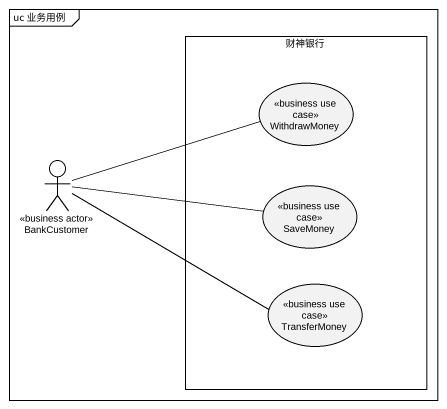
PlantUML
@startuml
mainframe uc 业务用例
rectangle 财神银行 {
  usecase WithdrawMoney <<business use case>>
  usecase SaveMoney <<business use case>>
  usecase TransferMoney <<business use case>>
}
actor BankCustomer <<business actor>>
BankCustomer -right- WithdrawMoney
BankCustomer -right- SaveMoney
BankCustomer -right- TransferMoney
@enduml
